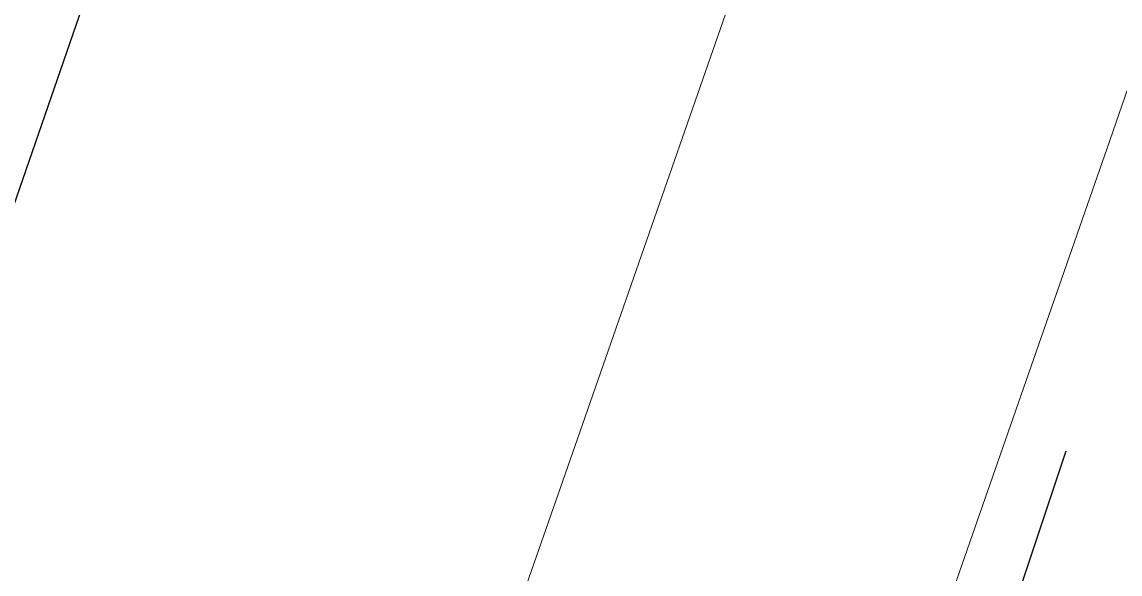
# Model space of a CAD drawing. Header units: metres. Extents: x 105014 to 106600, y 111320 to 118425.
# Drawn here: x 105897.173 to 105898.26, y 114673.549 to 114674.095 of the extents above; entities that cross this region are included whole.
import ezdxf

# ---------------------------------------------------------------- set-up
doc = ezdxf.new("R2010")
doc.units = ezdxf.units.M
doc.linetypes.add('DASHED', pattern=[1.524, 1.27, -0.254])
for name, color, linetype, lineweight in [('20-EP-ZONA-DURA', 253, 'CONTINUOUS', 13), ('20-EP-ZONA-VERDE', 84, 'CONTINUOUS', 13), ('30-RED-MOVISTAR-PROY', 4, 'DASHED', 25), ('35-RH-ACUE-MENOR-PROY', 5, 'DASHED', 25)]:
    doc.layers.add(name, color=color, linetype=linetype, lineweight=lineweight)

msp = doc.modelspace()

# ---------------------------------------------------------------- linework, layer by layer
at = {"layer": '20-EP-ZONA-DURA'}
msp.add_lwpolyline([(105894.4305, 114672.1783), (105895.5778, 114675.3099), (105898.3659, 114674.3261), (105898.3599, 114674.3079), (105898.1501, 114674.3809), (105898.1476, 114674.3829), (105898.1447, 114674.3842), (105898.1417, 114674.385), (105898.1385, 114674.3851), (105898.0877, 114674.4027), (105898.085, 114674.4049), (105898.0819, 114674.4064), (105898.0785, 114674.4071), (105898.0751, 114674.4071), (105898.0251, 114674.4245), (105898.0229, 114674.4265), (105898.0203, 114674.4281), (105898.0175, 114674.4291), (105898.0145, 114674.4295), (105898.0115, 114674.4293), (105897.9861, 114674.4381), (105897.8545, 114674.0605), (105897.7229, 114673.6827), (105897.5911, 114673.3051)], dxfattribs=at)
at = {"layer": '20-EP-ZONA-VERDE'}
for points in [[(105897.5911, 114673.3051), (105897.7229, 114673.6827), (105897.8545, 114674.0605), (105897.9861, 114674.4381), (105898.0115, 114674.4293), (105898.0115, 114674.4293), (105898.0145, 114674.4295), (105898.0175, 114674.4291), (105898.0203, 114674.4281), (105898.0229, 114674.4265), (105898.0251, 114674.4245), (105898.0751, 114674.4071), (105898.0785, 114674.4071), (105898.0819, 114674.4064), (105898.085, 114674.4049), (105898.0877, 114674.4027), (105898.1385, 114674.3851), (105898.1417, 114674.385), (105898.1447, 114674.3842), (105898.1476, 114674.3829), (105898.1501, 114674.3809), (105898.3599, 114674.3079)], [(105898.308, 114674.1476), (105898.2467, 114673.9703), (105898.2322, 114673.9287), (105898.1006, 114673.5511), (105897.9689, 114673.1733)]]:
    msp.add_lwpolyline(points, dxfattribs=at)
msp.add_lwpolyline([(105898.5545, 114674.2595), (105898.4355, 114673.9043), (105895.7233, 114666.1233), (105895.5367, 114666.1843), (105895.5699, 114666.2787), (105897.2777, 114671.1901), (105897.3106, 114671.2849), (105897.4422, 114671.6624), (105897.574, 114672.0403), (105897.7056, 114672.4179), (105897.8372, 114672.7957), (105897.9689, 114673.1733), (105898.1006, 114673.5511), (105898.2322, 114673.9287), (105898.2467, 114673.9703), (105898.308, 114674.1476), (105898.3639, 114674.3065), (105898.3599, 114674.3079), (105898.3659, 114674.3261), (105898.5545, 114674.2595)], close=True, dxfattribs=at)
at = {"layer": '30-RED-MOVISTAR-PROY'}
msp.add_lwpolyline([(105887.6591, 114642.1127), (105912.1241, 114715.3151), (105916.4516, 114756.2001)], dxfattribs=at)
at = {"layer": '35-RH-ACUE-MENOR-PROY'}
msp.add_lwpolyline([(105919.1032, 114816.3456), (105918.6763, 114759.2684), (105918.3564, 114756.308), (105918.2622, 114755.4133), (105916.8481, 114742.2491), (105916.6484, 114740.3895), (105916.4785, 114738.8081), (105913.2255, 114729.2295), (105905.9011, 114707.6623), (105897.9173, 114684.1534), (105899.5464, 114680.8043), (105891.2793, 114656.8825), (105891.0462, 114656.2059), (105887.9453, 114647.2324), (105881.7102, 114629.1887), (105881.307, 114626.2492), (105869.7933, 114594.6801), (105864.9284, 114583.8179), (105861.1542, 114573.0061), (105858.6831, 114565.9326), (105858.2178, 114564.4958), (105858.0017, 114563.4544), (105855.3717, 114550.7855), (105854.0168, 114544.2587)], dxfattribs=at)

doc.saveas('drawing.dxf')
